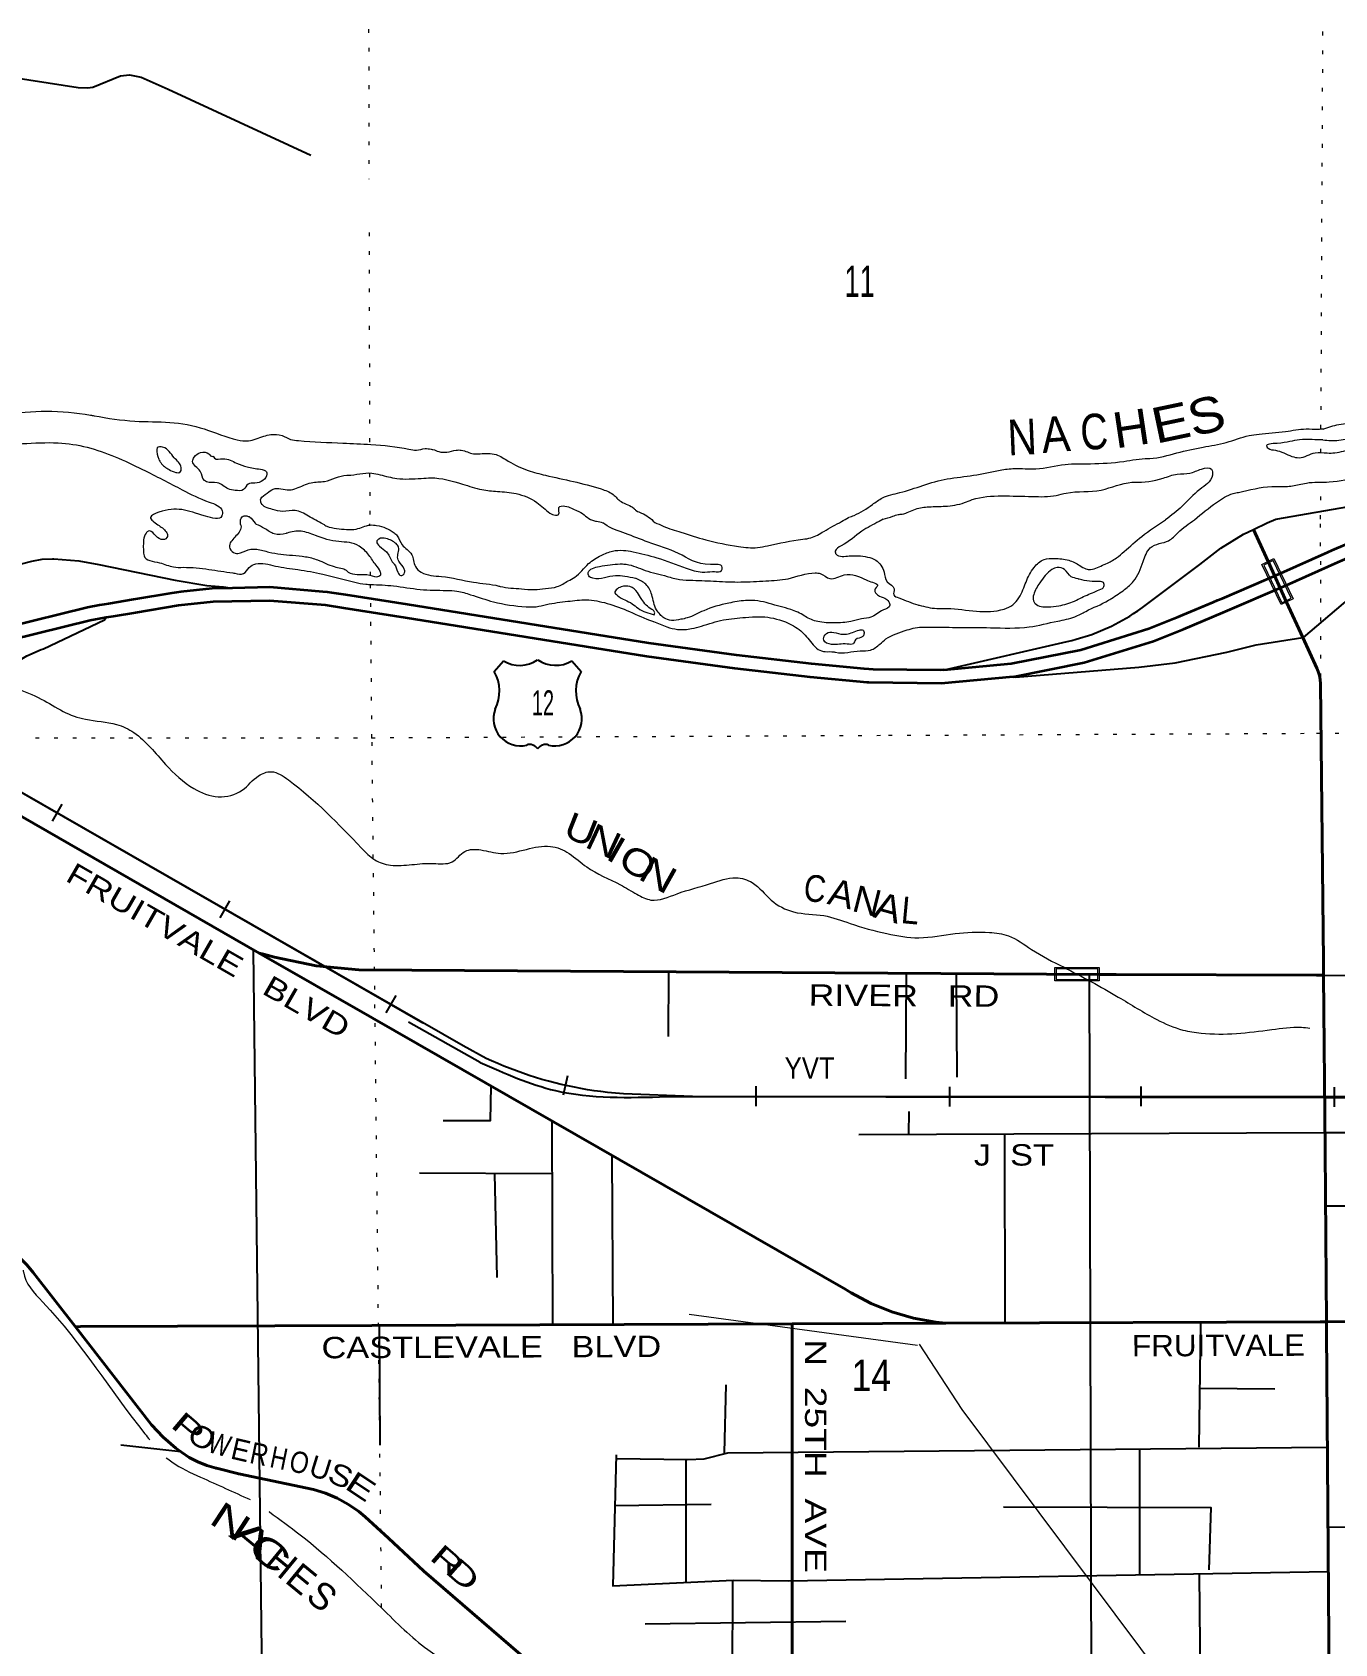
# Model space of a CAD drawing. Header units: feet. Extents: x -6 to 252658, y -374658 to -170635.
# Drawn here: x 111442 to 118748, y -326623 to -317587 of the extents above; entities that cross this region are included whole.
import ezdxf
from ezdxf.enums import TextEntityAlignment as Align

# ---------------------------------------------------------------- set-up
doc = ezdxf.new("R2010")
doc.units = ezdxf.units.FT
doc.header["$LTSCALE"] = 70
doc.linetypes.add('DOTTED', pattern=[1.5, 0.3, -1.2])
for name, color, linetype, lineweight in [('16', 7, 'Continuous', 25), ('20', 7, 'Continuous', 35), ('21', 7, 'Continuous', 25), ('26', 7, 'Continuous', 40), ('27', 7, 'Continuous', 13), ('29', 7, 'Continuous', 25), ('30', 7, 'Continuous', 13), ('34', 7, 'Continuous', 25), ('39', 7, 'Continuous', 13), ('46', 7, 'Continuous', 13), ('57', 7, 'Continuous', 13), ('61', 7, 'Continuous', 13), ('7', 7, 'DOTTED', 13)]:
    doc.layers.add(name, color=color, linetype=linetype, lineweight=lineweight)
doc.layers.add('41', color=7, linetype='Continuous')

msp = doc.modelspace()

# ---------------------------------------------------------------- linework, layer by layer
at = {"layer": '16'}
for p, q in [((114033.76, -321171.42), (114085.07, -321112.66)), ((114276.83, -321106.69), (114276.55, -321106.89)), ((114468.92, -321112.57), (114520.31, -321171.42))]:
    msp.add_line(p, q, dxfattribs=at)
for centre, radius, start, end in [((114176.15, -320955), 182.07, 239.97227, 303.45418), ((114377.93, -320955.5), 181.52, 236.33975, 300.08743), ((114377.92, -320955), 182.07, 236.54582, 236.59441), ((113840.78, -321282.05), 222.05, 332.97043, 29.75871), ((114713.28, -321282.05), 222.05, 150.24129, 207.02957), ((114179.97, -321436.95), 151.42, 159.09177, 283.81923), ((114374.09, -321436.95), 151.42, 256.18077, 20.90823)]:
    msp.add_arc(centre, radius, start, end, dxfattribs=at)
for centre, major_axis, start_param, end_param in [((114235.31, -321635.77), (-19.56, 51.67), 4.9587777, 6.2831853), ((114318.76, -321635.77), (19.56, 51.67), 0, 1.3263754)]:
    msp.add_ellipse(centre, major_axis=major_axis, ratio=0.929097, start_param=start_param, end_param=end_param, dxfattribs=at)
at = {"layer": '20'}
for points in [[(116554.8, -321162.36), (116933.33, -321127.27), (117323.92, -321049.23), (117704.22, -320930.8), (117845.08, -320874.91), (117870.19, -320864.95), (117895.08, -320854.48), (118065.99, -320782.62), (118090.5, -320772.32), (118115.99, -320761.44), (118445.81, -320619.89), (118708.63, -320502.14), (118734.03, -320490.76), (118758.63, -320480.08), (118816.61, -320454.92), (119036.5, -320353.78), (119116.61, -320314.2)], [(116944.15, -321201.48), (117342.44, -321121.91), (117730.23, -321001.14), (117899.37, -320934.04), (118120.06, -320841.25), (118477.51, -320687.89), (118764.79, -320559.17), (118847.21, -320523.4), (119069.27, -320421.26), (119279.61, -320313.35)], [(112564.83, -320704.21), (112451.21, -320706.76), (112275.53, -320725.64), (112252.08, -320728.15), (112225.53, -320732.53), (112009.85, -320768.08), (111870.09, -320791.37), (111845.09, -320795.54), (111820.09, -320800.09), (111751.87, -320812.49), (111298.81, -320924.72)], [(116554.8, -321162.36), (116536.72, -321164.04), (116158.59, -321159.41), (116134.99, -321159.12), (116108.59, -321157.09), (115812.89, -321128.34), (115392.37, -321079.64), (114901.02, -321013.24), (113547.12, -320795.73), (113200.63, -320742.43), (113122.92, -320730.1), (113098.16, -320726.17), (113072.92, -320724.09), (112775.07, -320699.5), (112564.83, -320704.21)], [(116944.15, -321201.48), (116539.72, -321238.98), (116133.59, -321234.01), (116124.72, -321234.01), (115804.95, -321202.92), (115383.03, -321154.06), (114890.05, -321087.44), (113535.47, -320869.82), (113189.05, -320816.53), (113087.85, -320800.47), (112772.82, -320774.47), (112456.81, -320781.55), (112262.73, -320802.41), (112022.11, -320842.07), (111896.97, -320862.93), (111857.72, -320869.47)], [(111857.72, -320869.47), (111846.97, -320871.42), (111766.64, -320886.02), (111321.18, -320996.31)]]:
    msp.add_lwpolyline(points, dxfattribs=at)
at = {"layer": '21'}
for points in [[(118417.79, -320317.82), (118869.97, -320239.54), (119017.7, -320224.28), (119034.51, -320222.53), (119121.53, -320207.94), (119206.54, -320184.33), (119666.93, -320031.85), (119841.57, -319988.15), (119870.3, -319981.36)], [(118291.28, -320374.65), (118369.19, -320337.19), (118417.79, -320317.82)], [(118568.72, -320980.53), (118571.77, -320980.05), (119358.01, -320312.94)], [(116554.8, -321162.36), (116583.16, -321155.85), (117247.31, -321003.23), (117272.45, -320997.46), (117297.31, -320989.96), (117385.7, -320963.29), (117494.89, -320917.41), (117598.68, -320860.37), (117619.08, -320847.04), (117644.11, -320830.69), (117669.08, -320811.96), (117990.78, -320570.69), (118108.52, -320479.76), (118235.12, -320401.65), (118291.28, -320374.65)], [(111108.21, -321025.47), (111117.21, -320955.15), (111134.68, -320863.43), (111162.48, -320773.08), (111169.67, -320754.1), (111191.8, -320717.83), (111217.6, -320684.07), (111246.79, -320653.2), (111279.05, -320625.54), (111314.02, -320601.41), (111351.32, -320581.06), (111382.85, -320567.56), (111439.42, -320552.08), (111497.29, -320542.6), (111555.84, -320539.22), (111562.74, -320539.23), (111702.7, -320551.27), (111815.89, -320572), (112244.48, -320658.61), (112422, -320688.87), (112514.83, -320696.52), (112564.83, -320704.21)], [(111076.14, -321651.26), (111093.55, -321589.99), (111168.01, -321356.45), (111186.38, -321310.68), (111209.43, -321267.08), (111236.91, -321226.14), (111268.52, -321188.29), (111303.92, -321153.95), (111336.29, -321128.09), (111412.26, -321084.41), (111492.38, -321048.92), (111505.52, -321044.03), (111846.97, -320881.98), (111857.72, -320869.47)], [(116944.15, -321201.48), (116956.79, -321203.4), (117647.96, -321146.61), (117852.25, -321122.71), (118143.18, -321062.22), (118307.52, -321021.69), (118568.72, -320980.53)]]:
    msp.add_lwpolyline(points, dxfattribs=at)
at = {"layer": '26'}
for p in [(118373.65, -320554.53), (118568.72, -320980.53)]:
    msp.add_line(p, (118477.75, -320781.87), dxfattribs=at)
for points in [[(118373.65, -320554.53), (118301.09, -320396.06), (118291.28, -320374.65)], [(118685.39, -322875.01), (118684.75, -322794.91), (118667.31, -321239.77), (118665.62, -321216.61), (118661.52, -321193.75), (118655.05, -321171.44), (118647.98, -321153.62), (118568.72, -320980.53)], [(112715.82, -322750.06), (111052.7, -321796.08), (111032.71, -321784.61)], [(116565.64, -324825.94), (116528.16, -324821.95), (116509.5, -324819.97), (116385.13, -324797.79), (116263.77, -324762.74), (116146.73, -324715.19), (116060.3, -324669.02), (116035.19, -324655.61), (116010.3, -324640.08), (116005.04, -324636.8), (113349.5, -323113.55), (112715.82, -322750.06)], [(118685.39, -322875.01), (118660.5, -322874.9), (118645.74, -322874.83), (117520.98, -322871.17), (117429.05, -322870.59), (113273.22, -322844.28), (113035.54, -322821.5), (112801.54, -322774.01), (112739.56, -322756.69), (112715.82, -322750.06)], [(118700.99, -324817.16), (118693.31, -323861.41), (118685.39, -322875.01)], [(111684.08, -324845.11), (111447.91, -324540.73), (111412.16, -324498.85), (111235.84, -324323.01), (111185.8, -324288.15), (111135.46, -324255.89), (111071.71, -324223.21), (111046.29, -324213.38)], [(111684.08, -324845.11), (111712.82, -324845), (113346.96, -324838.58), (115704.27, -324829.32)], [(115704.27, -324829.32), (116210.71, -324827.33), (116565.64, -324825.94)], [(115704.64, -326861.23), (115704.64, -326837.26), (115704.27, -324848.86), (115704.27, -324829.32)], [(116565.64, -324825.94), (118664.96, -324817.68), (118700.99, -324817.16)], [(118700.99, -324817.16), (121647.6, -324774.92), (121675.62, -324774.52)], [(118716.93, -326836.33), (118701.42, -324870.82), (118700.99, -324817.16)], [(114398.24, -326870.28), (113638.54, -326216.38), (113439.61, -326031.78), (113309.07, -325910.65), (113274.32, -325881.89), (113215.67, -325841.25), (113153.1, -325806.98), (113087.29, -325779.43), (113018.96, -325758.91), (112600.65, -325670.26), (112475.52, -325638.99), (112473.22, -325638.46), (112421.25, -325623.59), (112371.12, -325603.37), (112323.38, -325578.02), (112278.55, -325547.82), (112248.37, -325525.65), (112176.28, -325464.11), (112111.02, -325395.37), (111684.08, -324845.11)]]:
    msp.add_lwpolyline(points, dxfattribs=at)
at = {"layer": '29'}
for p, q in [((112681.46, -322736.64), (112731.2, -326876.33)), ((115010.56, -322855.28), (115008.36, -323218.58)), ((116343.47, -322863.72), (116340.03, -323454.83)), ((116624.42, -322865.5), (116628.09, -323445.38)), ((117369.97, -322870.22), (117384.86, -328146.99)), ((118685.5, -322875.01), (121393.14, -322887.47)), ((116358.92, -323639.09), (116357.62, -323765.59)), ((114356.08, -323690.93), (114360.86, -324834.6)), ((116077.94, -323766.67), (118688.66, -323756.57)), ((116894.68, -323763.51), (116896.8, -324824.64)), ((118688.66, -323756.57), (120897.08, -323756.57)), ((114692.3, -323883.8), (114697.89, -324833.27)), ((114357.33, -323988.98), (113614.95, -323985.13)), ((114035.53, -323987.31), (114048.57, -324569.91)), ((118695.77, -324168.04), (121676.7, -324161.97)), ((117995.02, -324820.32), (117985.18, -325521.55)), ((113387.45, -324846.31), (113392.17, -325510.15)), ((115332.96, -325171.45), (115323.85, -325552.86)), ((117989.83, -325190.04), (118410.73, -325193.56)), ((111939.84, -325506.91), (112274.8, -325545.07)), ((117652.81, -325530.2), (117652.81, -326236.87)), ((115108.23, -325589.46), (115107.49, -326278.74)), ((114710.16, -325848.09), (115249.82, -325841)), ((118707.4, -325969.16), (121350.3, -325949.42)), ((115369.03, -326266.02), (115366.66, -327692.8)), ((117986.72, -326231.12), (118000.57, -327512.51)), ((116005.93, -326497.64), (114880, -326513.23))]:
    msp.add_line(p, q, dxfattribs=at)
for points in [[(110682.08, -313551.64), (110656.48, -317434.37), (110675.09, -317550.89), (110708.21, -317622.06), (110782.36, -317701.14), (110829.55, -317744.07), (110892.15, -317771.77), (111700.82, -317897.34), (111752.05, -317898.61), (111782.09, -317894.32), (111937.2, -317831.38), (111988.04, -317825.64), (112052.4, -317838.51), (112205.36, -317907.18), (113005.6, -318276.37)], [(114014.83, -323495.19), (114011.09, -323690.58), (113747.52, -323691.09)], [(114717.33, -325583.38), (115119.32, -325589.06), (115211.41, -325585.75), (115343.63, -325552.67), (118703.59, -325519.97)], [(114717.87, -325563.6), (114697.97, -326298.14), (115374.33, -326266.1), (115681.27, -326270.83), (118712.06, -326218.63)], [(116890.17, -325855.04), (118051.84, -325859.77), (118041.01, -326207.56)]]:
    msp.add_lwpolyline(points, dxfattribs=at)
at = {"layer": '34'}
for p, q in [((110482.04, -321333.93), (113633.2, -323140.64)), ((111608.74, -321915.23), (111553.71, -322011.19)), ((112549.37, -322457.6), (112494.34, -322553.56)), ((113480.81, -322988.68), (113425.79, -323084.64)), ((113552.92, -323135.22), (113954.02, -323361.34)), ((114444.75, -323438.98), (114420.88, -323546.98)), ((115501.39, -323497.4), (115501.35, -323608.01)), ((116587.18, -323500.45), (116587.14, -323611.06)), ((117659.39, -323498.28), (117659.35, -323608.89)), ((118745.18, -323501.33), (118745.14, -323611.94))]:
    msp.add_line(p, q, dxfattribs=at)
at = {"layer": '34', "lineweight": 13}
for points in [[(108784.93, -320360.74), (113859.02, -323270.23), (113989.39, -323339.74)], [(114668.77, -323530.34), (114757.92, -323539.17), (115145.57, -323553.36), (121467.3, -323555.94), (121742.16, -323556.05)]]:
    msp.add_lwpolyline(points, dxfattribs=at)
at = {"layer": '34'}
for points in [[(121467.29, -323557.04), (115145.54, -323554.46), (114757.84, -323540.27), (114668.65, -323531.44), (114631.23, -323527.14), (114594.11, -323522), (114557.08, -323516.23), (114519.88, -323510), (114482.98, -323502.94), (114446.36, -323495.26), (114409.59, -323487.14), (114373.1, -323478.17), (114336.91, -323468.59), (114300.58, -323458.34), (114264.74, -323447.51), (114228.95, -323436.23), (114193.26, -323424.11), (114158.05, -323411.39), (114122.93, -323398.03), (114088.06, -323384.26), (114053.29, -323369.65), (114018.99, -323354.64), (113988.9, -323340.73), (113858.48, -323271.2), (110445.52, -321314.2)], [(114999.41, -323555.1), (118689.81, -323560.78), (121741.7, -323562.72)]]:
    msp.add_lwpolyline(points, dxfattribs=at)
at = {"layer": '34', "lineweight": 13}
msp.add_arc((114902.25, -321392.02), 2151.03, 244.88842, 263.76867, dxfattribs=at)
at = {"layer": '34'}
msp.add_spline([(113954.03, -323363.34), (114376.76, -323521.09), (114999.41, -323555.1)], degree=3, dxfattribs=at)
at = {"layer": '39'}
for p, q in [((116214.58, -320316.59), (116192.88, -320329.82)), ((112768.61, -325880.45), (112772.44, -325883.57))]:
    msp.add_line(p, q, dxfattribs=at)
for points in [[(107044.66, -318274.11), (107331.24, -318391.4), (107651.72, -318563.44), (108024.44, -318745.08), (108339.09, -318939.27), (108516.17, -319000.03), (108830.24, -319127.92), (109064.11, -319260.52), (109294.02, -319399.19), (109472.74, -319417.73), (109700.03, -319486.08), (109943.86, -319610.56), (110217.89, -319746.84), (110521.76, -319854.72), (110937.36, -319891.29), (111386.77, -319893.4), (111587.36, -319889.65), (111750.08, -319914.35), (112060.11, -320038.26), (112283.79, -320152.86), (112434.86, -320221.88), (112507.51, -320271.49), (112505.75, -320299.64), (112413.47, -320300.44), (112152.47, -320278.6), (112106.25, -320307.28), (112147.52, -320349.42)], [(118681.73, -319812.06), (118769.67, -319786.51), (118823.77, -319779.59), (118962.31, -319779.31), (119110.57, -319758.79), (119320.79, -319721.17), (119390.7, -319697.93), (119514.79, -319673.79), (119710.58, -319612.32), (119860.29, -319557.64), (120044.29, -319512.43), (120204.26, -319471.63), (120240.09, -319452.96), (120275.94, -319434.31), (120423.83, -319391.7), (120433.84, -319389.53), (120577.49, -319332.94), (120707.06, -319274.58), (120814.97, -319242.67), (120920.82, -319206.79), (120972.62, -319181.83), (121053.97, -319122.26), (121203.62, -319063.57), (121266.94, -319006.29), (121300.28, -318957.55), (121353.04, -318868.33), (121382.63, -318835.72), (121406.27, -318807.21), (121491.7, -318751.59), (121515.66, -318743.16), (121554.1, -318760.6), (121568.74, -318796.5), (121574.76, -318796.4), (121580.81, -318798.31), (121634.95, -318793.39), (121696.79, -318768.28), (121868.61, -318715.24), (122064.2, -318641.74), (122217.6, -318566.91), (122277.34, -318535.81), (122354.77, -318481.14)], [(117961.67, -320320.42), (118084.04, -320223.54), (118177.6, -320173.79), (118207.61, -320167.28), (118393.81, -320134.07), (118474.14, -320134.76), (118548.26, -320123.49), (118588.28, -320114.8), (118716.69, -320108.65), (118893.05, -320087.66), (118995.49, -320089.99), (119089.71, -320080.4), (119179.94, -320072.88), (119243.75, -320045.72), (119297.46, -320014.71), (119362.44, -319935.33), (119366.35, -319929.23), (119497.7, -319856.79), (119677.23, -319783.54), (119849.15, -319736.52), (119951.23, -319716.76), (120039.49, -319711.29), (120121.43, -319687.85), (120163.46, -319679.13), (120213.22, -319652.2), (120278.29, -319578.83), (120319.9, -319544.01), (120507.9, -319498.74), (120645.83, -319460.31), (120799.88, -319425.64), (120805.9, -319425.54), (120871.85, -319406.38), (120921.64, -319381.46), (121053.35, -319331.1), (121184.83, -319266.67), (121248.58, -319235.5), (121314.53, -319216.34), (121354.35, -319195.6), (121411.85, -319150.48), (121453.06, -319091.57), (121506.34, -319034.47), (121547.85, -318993.62), (121639.31, -318937.9), (121694.96, -318902.84), (121762.83, -318877.62), (121774.78, -318871.4), (121892.53, -318827.29), (122046.25, -318772.54), (122180.09, -318730.17), (122347.58, -318657.13), (122474.9, -318598.63)], [(111280.12, -319732.63), (111285.06, -319731.86), (111521.67, -319711.87), (111769.02, -319733.87), (111789.15, -319737.55), (112018.56, -319767.88), (112213.44, -319774.68), (112406.81, -319811.63), (112592.54, -319872.8), (112654.87, -319877.79), (112740.8, -319852.27), (112780.81, -319843.57), (112843.14, -319848.56), (112891.68, -319869.85), (112935.98, -319877.14), (113185.2, -319891.08), (113341.93, -319898.52), (113555.21, -319925.1), (113597.47, -319930.43), (113645.52, -319921.59), (113679.71, -319925.04), (113689.78, -319926.89), (113722.1, -319938.4), (113768.33, -319941.65), (113820.36, -319930.75), (113848.46, -319930.28), (113917.07, -319951.23), (113955.22, -319950.59), (114043.64, -319955.15), (114112.52, -319992.16), (114223.81, -320044.53), (114320.63, -320071.03), (114633.12, -320148.17), (114699.89, -320179.2), (114744.71, -320218.62), (114817.63, -320257.56), (114829.87, -320269.4), (114860.21, -320282.96), (114933.69, -320335.63)], [(118681.29, -319873.41), (118620.46, -319871.31), (118550.19, -319872.47), (118424.01, -319892.62), (118366.06, -319909.65), (118374.25, -319919.56), (118414.6, -319930.94), (118507.53, -319965.53), (118547.82, -319972.91), (118637.72, -319945.31), (118706.01, -319946.19), (118748.17, -319945.49), (118846.2, -319923.79), (119024.6, -319904.78), (119174.77, -319878.2), (119188.78, -319875.96), (119336.84, -319843.39), (119402.82, -319826.24), (119464.53, -319793.08), (119502.28, -319768.36), (119516.04, -319750.07), (119457.63, -319738.98), (119319.41, -319759.35), (119175.66, -319809.91), (119047.71, -319844.16), (118911.43, -319860.47), (118863.22, -319859.25), (118771.14, -319876.84), (118680.74, -319874.33)], [(116023, -320307.06), (116052.15, -320296.08), (116154.57, -320235.41), (116210.2, -320198.34), (116308.1, -320168.61), (116437.96, -320128.31), (116573.91, -320091.93), (116722.16, -320071.4), (116870.29, -320042.84), (116952.46, -320033.45), (117070.97, -320035.51), (117235.22, -320010.7), (117377.71, -320006.33), (117564.24, -319993.2), (117702.53, -319976.86), (117710.55, -319976.72), (117862.65, -319946.09), (118008.71, -319913.56), (118138.79, -319887.31), (118266.68, -319849.05), (118322.77, -319840.09), (118471.11, -319825.59), (118587.36, -319811.62), (118653.63, -319812.53), (118683.7, -319810.02)], [(112152.58, -319982.51), (112162.91, -320000.4), (112209.74, -320039.78), (112248.15, -320055.21), (112270.22, -320054.84), (112277.83, -320028.61), (112238.77, -319973.04), (112173.55, -319913.89), (112143.5, -319918.4), (112141.59, -319924.46), (112151.49, -319980.54)], [(112456.52, -319964.74), (112463.7, -319975.33), (112511.94, -319978.55), (112588.65, -320003.38), (112647.23, -320024.49), (112721.73, -320037.31), (112756.12, -320052.8), (112758.32, -320064.81), (112690.9, -320116.13), (112652.81, -320120.78), (112627.21, -320151.33), (112581.1, -320156.1), (112540.79, -320146.73), (112480.01, -320113.6), (112419.69, -320108.59), (112407.52, -320100.76), (112384.58, -320048.94), (112341.51, -319993.42), (112351.15, -319969.17), (112386.89, -319944.48), (112433.2, -319951.75), (112455.51, -319965.43), (112456.88, -319965.11), (112454.32, -319965.13)], [(116214.58, -320316.59), (116268.53, -320301.36), (116299.85, -320291.45), (116322.11, -320288.85), (116395.96, -320261.53), (116472.05, -320248.22), (116562.34, -320244.72), (116670.45, -320224.85), (116714.35, -320208.07), (116880.67, -320187.24), (117051.41, -320190.44), (117185.84, -320184.2), (117241.85, -320171.22), (117438.34, -320153.91), (117610.33, -320110.9), (117622.38, -320110.7), (117784.65, -320087.94), (117864.59, -320064.53), (117934.78, -320059.35), (118000.67, -320036.17), (118056.91, -320037.25), (118061.47, -320071.31), (117990.49, -320150.79), (117891.62, -320244.8), (117798.93, -320321.1)], [(113073.48, -320344.93), (112991.07, -320299.89), (112916.27, -320269.01), (112848.08, -320274.15), (112789.67, -320263.08), (112751.3, -320249.66), (112726.85, -320227.98), (112724.46, -320203.92), (112760.06, -320171.2), (112793.83, -320148.56), (112884.26, -320153.08), (112924.28, -320144.39), (113006.09, -320112.91), (113082.27, -320105.62), (113206.21, -320071.44), (113212.23, -320071.34), (113346.56, -320059.07), (113392.9, -320068.35), (113487.61, -320088.86), (113624.15, -320088.6), (113678.31, -320085.7), (113855.59, -320120.91), (113964.52, -320151.23), (114051.03, -320161.85), (114155.65, -320174.16), (114272.93, -320224.43), (114346.18, -320283.44), (114376.48, -320295), (114394.49, -320290.68), (114395.88, -320252.5), (114429.87, -320243.91), (114498.58, -320270.88), (114508.68, -320274.73), (114583.77, -320323.68), (114607.96, -320329.3), (114641.7, -320337.08)], [(112610.15, -320347.12), (112619.67, -320304.05), (112645.69, -320299.6), (112661.85, -320305.36), (112692.52, -320338.98), (112698.48, -320346.63)], [(115981.86, -320330.4), (116019.8, -320308.92), (116023.13, -320307.02)], [(112147.52, -320349.42), (112193.36, -320388.82), (112201.43, -320408.88), (112197.44, -320420.93), (112165.34, -320431.03), (112092.96, -320385), (112080.93, -320395.07), (112066.96, -320433.23), (112067.11, -320507.51), (112069.15, -320523.56), (112155.58, -320561.53), (112233.94, -320585.47), (112290.16, -320587.37), (112432.75, -320599.13), (112567.32, -320618.94), (112579.37, -320620.93), (112627.57, -320622.84), (112659.62, -320588.65), (112695.72, -320568.51), (112806.18, -320580.33), (112932.72, -320600.16), (113071.31, -320625.99), (113191.86, -320655.87), (113312.39, -320681.74), (113342.51, -320683.68)], [(112610.15, -320347.12), (112612.93, -320353.87), (112606.97, -320382), (112560.91, -320438.29), (112552.91, -320450.35), (112550.97, -320482.47), (112581.13, -320508.51), (112611.25, -320506.44), (112667.43, -320486.26), (112701.56, -320486.19), (112769.87, -320502.12), (112902.43, -320519.93), (112974.73, -320527.82), (113043.04, -320545.75), (113135.48, -320583.72), (113173.65, -320591.67), (113189.72, -320595.65), (113213.85, -320613.67), (113264.08, -320627.63), (113336.37, -320631.5), (113386.59, -320637.43), (113396.61, -320629.38), (113394.56, -320611.31), (113370.39, -320575.23), (113330.11, -320519.1), (113275.79, -320469.02), (113221.53, -320449.05), (113161.28, -320443.14), (113030.7, -320409.28), (112950.33, -320385.34), (112872.04, -320395.53), (112866.03, -320397.55), (112799.77, -320399.68), (112745.49, -320369.68), (112698.46, -320346.62)], [(113073.48, -320344.93), (113094.84, -320356.96), (113149.08, -320368.89), (113259.52, -320372.69), (113337.78, -320350.46), (113373.93, -320352.4), (113472.4, -320394.36), (113488.5, -320410.39), (113516.72, -320460.52), (113571.05, -320516.63), (113591.28, -320582.83), (113623.46, -320614.89), (113737.97, -320638.75), (113916.74, -320670.52), (114059.35, -320692.33), (114067.38, -320694.32), (114185.88, -320708.15), (114258.17, -320712.02), (114320.4, -320705.88), (114386.64, -320695.71), (114448.82, -320663.47), (114484.92, -320643.33), (114563.06, -320566.9), (114633.24, -320520.59), (114697.44, -320496.38), (114757.67, -320492.25), (114811.9, -320500.17), (114944.5, -320534.04), (115109.26, -320591.94), (115199.66, -320613.84), (115257.89, -320611.72), (115267.93, -320611.71), (115308.08, -320605.61), (115312.05, -320587.53), (115245.76, -320571.6), (115066.92, -320509.72), (114896.12, -320445.81), (114769.52, -320397.88), (114652.95, -320345.91), (114641.7, -320337.08)], [(113340.5, -320683.68), (113469.03, -320691.46), (113617.65, -320711.25), (113766.24, -320716.99), (113824.48, -320720.89), (113900.83, -320740.82), (114029.42, -320780.72), (114212.19, -320808.47), (114268.42, -320808.36), (114326.62, -320796.2), (114447.06, -320777.9), (114549.44, -320769.67), (114665.94, -320789.52), (114792.54, -320835.44), (114921.15, -320889.39), (114927.19, -320891.39), (115001.54, -320921.36), (115061.81, -320935.3), (115140.11, -320931.13), (115196.29, -320916.97), (115318.7, -320882.61), (115443.17, -320868.32), (115519.46, -320864.15), (115583.72, -320870.05), (115712.32, -320915.97), (115752.54, -320944), (115814.93, -321012.13), (115851.15, -321048.19), (115889.32, -321060.17), (115939.52, -321062.07), (115947.56, -321064.07), (116086.09, -321055.77), (116144.31, -321051.65), (116196.44, -321017.42), (116230.51, -320989.26), (116348.88, -320938.84), (116395.03, -320926.71), (116489.39, -320922.51), (116641.99, -320924.23), (116816.68, -320925.9), (117033.53, -320921.47), (117194.1, -320889.04), (117290.42, -320864.77), (117350.6, -320834.55), (117478.97, -320772.06), (117495.01, -320762), (117569.2, -320711.68), (117619.3, -320665.41), (117673.28, -320554.89), (117713.27, -320478.54), (117763.42, -320454.36), (117815.59, -320438.2), (117867.71, -320393.94), (117961.67, -320320.42)], [(114933.69, -320335.63), (115030.5, -320375.29), (115080.73, -320391.25), (115219.36, -320433.14), (115404.17, -320470.93), (115510.6, -320476.75), (115566.8, -320466.6), (115763.5, -320430.09), (115809.66, -320421.97), (115881.87, -320385.7), (115981.86, -320330.4)], [(116192.88, -320329.82), (116094.7, -320385.29), (115978.42, -320467.81), (115946.36, -320495.98), (115950.41, -320514.04), (115984.57, -320526.02), (116024.73, -320523.93), (116127.14, -320529.76), (116173.36, -320547.74), (116219.68, -320613.9), (116237.86, -320668.06), (116276.1, -320708.13), (116274.17, -320742.26), (116302.31, -320758.26), (116408.82, -320798.21), (116416.85, -320800.2), (116515.27, -320818.07), (116573.5, -320817.96), (116738.18, -320833.71), (116892.76, -320821.36), (116942.91, -320797.19), (116998.96, -320712.77), (117034.91, -320628.38), (117060.93, -320588.19), (117117.07, -320543.91), (117175.28, -320537.78), (117255.62, -320547.67), (117317.92, -320577.66), (117352.1, -320595.66), (117378.21, -320599.62), (117454.45, -320571.38), (117464.48, -320567.35), (117522.64, -320535.12), (117566.74, -320498.89), (117664.95, -320414.39), (117798.93, -320321.1)], [(113460.7, -320556.99), (113428.46, -320500.84), (113390.24, -320468.79), (113374.12, -320442.74), (113386.14, -320428.66), (113426.29, -320426.57), (113482.57, -320454.57), (113496.67, -320474.61), (113492.79, -320538.86), (113498.85, -320552.9), (113529.06, -320597), (113531.11, -320617.07), (113509.05, -320633.17), (113492.95, -320615.14), (113472.78, -320569), (113460.7, -320556.99)], [(114829.28, -320650.76), (114884.57, -320682.7), (114916.83, -320740.85), (114943.1, -320825.12), (114963.24, -320851.17), (114985.37, -320871.21), (115027.56, -320885.18), (115079.76, -320879.05), (115115.88, -320870.96), (115208.16, -320830.63), (115348.62, -320788.2), (115442.96, -320773.97), (115511.23, -320775.84), (115637.8, -320807.72), (115696.06, -320823.66), (115772.44, -320859.66), (115778.47, -320863.66), (115848.81, -320891.62), (115941.19, -320899.48), (116033.53, -320891.27), (116093.74, -320877.1), (116145.92, -320866.96), (116216.11, -320826.68), (116252.21, -320800.52), (116246.14, -320780.45), (116224.01, -320760.42), (116183.81, -320742.43), (116167.69, -320714.36), (116183.7, -320690.24), (116127.42, -320662.24), (116119.38, -320658.25), (115996.84, -320630.38), (115916.57, -320650.61), (115862.29, -320622.61), (115834.18, -320618.65), (115681.64, -320651.06), (115557.18, -320663.34), (115416.64, -320669.64), (115280.1, -320665.89), (115147.56, -320660.12), (115073.25, -320656.24), (115002.94, -320638.31), (114880.39, -320604.43), (114773.9, -320570.5), (114745.78, -320568.55), (114739.76, -320568.57), (114623.33, -320582.84), (114561.16, -320617.09), (114563.21, -320635.15), (114587.33, -320649.15), (114713.8, -320634.85), (114766.02, -320638.77), (114825.88, -320649.92), (114829.28, -320650.76)], [(117444.7, -320705.89), (117408.59, -320722.02), (117328.34, -320756.3), (117288.23, -320776.45), (117199.93, -320802.72), (117139.71, -320808.85), (117067.39, -320790.92), (117057.31, -320774.88), (117059.25, -320740.75), (117093.24, -320674.44), (117161.35, -320600.04), (117191.45, -320587.94), (117231.64, -320599.9), (117269.87, -320639.99), (117308.04, -320651.95), (117314.07, -320653.94), (117434.58, -320667.77), (117446.62, -320669.75), (117454.7, -320689.82), (117444.7, -320705.89)], [(114931.12, -320853.24), (114840.69, -320817.29), (114806.5, -320791.25), (114724.07, -320745.25), (114709.98, -320725.2), (114717.98, -320713.14), (114746.06, -320697.03), (114794.25, -320694.93), (114836.48, -320728.97), (114860.66, -320767.06), (114917, -320823.16), (114929.07, -320831.17), (114933.11, -320847.22), (114931.12, -320853.24)], [(115977.46, -320961.63), (115889.12, -320965.81), (115881.15, -320995.94), (115925.38, -321019.95), (116013.72, -321017.77), (116047.85, -321015.7), (116059.85, -320993.6), (116099.98, -320975.45), (116107.96, -320957.37), (116101.9, -320939.31), (116079.82, -320939.35), (116009.59, -320961.57), (115977.46, -320961.63)], [(111320.48, -321248.85), (111348.32, -321262.26), (111493.21, -321325.87), (111616.03, -321395.61), (111740.74, -321439.21), (111915.59, -321468.51), (112012.19, -321514.26), (112189.73, -321692.26), (112349.01, -321828.15), (112485.78, -321873.71), (112620.16, -321836.87), (112712.16, -321756.04), (112782.34, -321733.59), (112878.95, -321779.34), (113288.37, -322161.2), (113362.98, -322227.16), (113451.48, -322256.88), (113571.96, -322254.28), (113692.42, -322247.66), (113796.81, -322239.12), (113868.83, -322180.48), (113959.16, -322172), (114069.7, -322191.56), (114214.19, -322168.75), (114348.66, -322152.01), (114453.27, -322191.7), (114552.02, -322267.59), (114741.25, -322367.15), (114833.88, -322420.96), (114912.34, -322452.74), (115058.78, -322417.86), (115247.29, -322360.66), (115389.72, -322327.81), (115480.21, -322355.51), (115587.1, -322453.46), (115711.91, -322519.18), (115882.71, -322540.45), (116029.51, -322583.95), (116234.61, -322641.23), (116415.45, -322664.47), (116618.17, -322641.37), (116810.93, -322634.4), (116917.45, -322653.98), (117046.33, -322729.72), (117229.32, -322829.98)], [(117229.31, -322829.98), (117533.54, -322996.65), (117749, -323122.22), (117895.87, -323181.79), (117998.37, -323199.38), (118393.89, -323179.36), (118560.51, -323166.49), (118608.31, -323170.69)], [(111391.85, -324527.86), (111392.93, -324538.24), (111500.78, -324706.23), (112073.37, -325445.21), (112101.39, -325479.96)], [(112194.34, -325580.03), (112225.43, -325603.49), (112386.92, -325688.7), (112664.29, -325814.78)], [(112772.44, -325883.57), (112944.68, -326011.56), (113402.41, -326423.11)], [(113402.41, -326423.11), (113660.56, -326655.21), (113880.09, -326792.81), (114094.02, -326914.03)]]:
    msp.add_spline(points, degree=3, dxfattribs=at)
at = {"layer": '46'}
msp.add_line((115126.18, -324774.88), (116407.41, -324947.95), dxfattribs=at)
msp.add_lwpolyline([(116417.38, -324943.85), (116656.91, -325308.88), (126123.46, -337970.26)], dxfattribs=at)
at = {"layer": '57'}
for p, q in [((118406.57, -320538.78), (118514.48, -320764.3)), ((118514.48, -320764.3), (118446.83, -320796.67))]:
    msp.add_line(p, q, dxfattribs=at)
msp.add_lwpolyline([(118446.83, -320796.67), (118338.92, -320571.15), (118406.57, -320538.78)], dxfattribs=at)
msp.add_lwpolyline([(118402.8, -320549.44), (118349.58, -320574.91), (118450.59, -320786), (118503.8, -320760.54)], close=True, dxfattribs=at)
at = {"layer": '61'}
for p, q in [((117177.17, -322830.89), (117427.17, -322830.89)), ((117427.17, -322830.89), (117427.17, -322905.89))]:
    msp.add_line(p, q, dxfattribs=at)
msp.add_lwpolyline([(117427.17, -322905.89), (117177.17, -322905.89), (117177.17, -322830.89)], dxfattribs=at)
msp.add_lwpolyline([(117419.17, -322838.89), (117185.17, -322838.89), (117185.17, -322897.89), (117419.17, -322897.89)], close=True, dxfattribs=at)
at = {"layer": '7'}
for p, q in [((113325.99, -316204.89), (113330.82, -318411.44)), ((118670.39, -319809.71), (118687.82, -316222.98)), ((113331.48, -318709.19), (113334.08, -319898.15)), ((118669.74, -319944.65), (118670.08, -319872.9)), ((113334.43, -320060.95), (113336.61, -320343.53)), ((118668.42, -320316.53), (118668.91, -320113.23)), ((118668.39, -320315.03), (118668.41, -320310.75)), ((113336.67, -320350.09), (113336.61, -320343.53)), ((113339.28, -320633.02), (113338.35, -320531.93)), ((118712.46, -326567.46), (118697.67, -324819.89))]:
    msp.add_line(p, q, dxfattribs=at)
for points in [[(118689.54, -323860.55), (118669.72, -321518.85), (118668.42, -320316.53)], [(113402, -326418.92), (113347.69, -321544.7), (113339.75, -320684.04)], [(109044.89, -321543.87), (113344.34, -321542.84), (116244.92, -321529.2)], [(116244.92, -321529.2), (118644.84, -321517.91), (121903.33, -321518.56), (121917, -321518.56)]]:
    msp.add_lwpolyline(points, dxfattribs=at)

# ---------------------------------------------------------------- texts
at = {"layer": '16', "width": 0.6}
msp.add_text('12', height=140, dxfattribs=at).set_placement((114306.73, -321417.2), align=Align.CENTER)
at = {"layer": '27'}
for s, rotation, width, p in [('FRUITVALE   BLVD', 330.161, 1.25, (111622.41, -322341.91)), ('RIVER   RD', 359.637, 1.25, (115796.32, -323045.39)), ('CASTLEVALE   BLVD', 0.225, 1.2, (113065.09, -325022.58)), ('FRUITVALE', 0.225, 1.1, (117610.25, -325012.13)), ('N  25TH  AVE', 270.01, 1.3, (115776.62, -324915.48)), ('P', 319.681, 1.65, (112211.29, -325402.24)), ('O', 332.028, 1.15, (112302.68, -325483.44)), ('W', 343.778, 0.8, (112418.11, -325544.63)), ('E', 346.933, 0.95, (112549.17, -325583.32)), ('R', 348.4, 0.85, (112656.05, -325608.07)), ('H', 348.4, 0.8, (112769.08, -325631.27)), ('O', 347.934, 0.85, (112876.56, -325653.34)), ('S', 336.04, 1.2, (113089.8, -325708.5)), ('E', 326.424, 1.45, (113188.02, -325748.31)), ('R', 318.998, 1.55, (113664.5, -326145.51)), ('D', 318.998, 1.55, (113751.59, -326221.22))]:
    msp.add_text(s, height=120, rotation=rotation, dxfattribs=dict(at, width=width)).set_placement(p)
msp.add_text('U', height=120, rotation=342.756, dxfattribs=at).set_placement((112985.98, -325677.24))
at = {"layer": '30', "width": 1.2}
msp.add_text('J  ST', height=120, dxfattribs=at).set_placement((116723.48, -323941.84))
at = {"layer": '34', "width": 0.9}
msp.add_text('YVT', height=120, rotation=359.977, dxfattribs=at).set_placement((115661.93, -323454.73))
at = {"layer": '41'}
for s, rotation, width, p in [('E', 11.874, 1.2, (117848.49, -319873.55)), ('S', 13.846, 1.15, (118050.85, -319832.02)), ('N', 2.482, 0.85, (116998.49, -319956.5)), ('A', 4.431, 0.9, (117189.62, -319940.71)), ('C', 3.371, 0.8, (117403.65, -319926.07)), ('H', 8.492, 1.05, (117620.14, -319906.3))]:
    msp.add_text(s, height=200, rotation=rotation, dxfattribs=dict(at, width=width)).set_placement(p, align=Align.CENTER)
for s, rotation, width, p in [('U', 338.352, 1.2, (114412.18, -322094.37)), ('N', 334.898, 1.25, (114533.7, -322152.31)), ('I', 330.177, 1.25, (114652.01, -322218.78)), ('O', 329.72, 1.25, (114717.19, -322259.1)), ('N', 330.748, 1.35, (114831.86, -322330.09)), ('C', 354.234, 0.85, (115763.8, -322456.57)), ('A', 346.44, 1.05, (115895.66, -322473.16)), ('N', 345.85, 1.05, (116033.17, -322512.5)), ('A', 344.587, 1.1, (116152.74, -322547.57)), ('L', 354.782, 0.9, (116310.6, -322581.71)), ('N', 326.471, 1.45, (112426.24, -325941.91)), ('A', 320.587, 1.75, (112539.92, -326017.48)), ('C', 320.587, 1.6, (112638.2, -326098.24))]:
    msp.add_text(s, height=150, rotation=rotation, dxfattribs=dict(at, width=width)).set_placement(p)
for s, p in [('H', (112736.47, -326179)), ('E', (112852.99, -326274.76)), ('S', (112969.51, -326370.51))]:
    msp.add_text(s, height=150, rotation=320.587, dxfattribs=at).set_placement(p)
at = {"layer": '7'}
for s, width, p in [('11', 0.65, (115997.95, -319071.14)), ('14', 0.85, (116037.38, -325205.57))]:
    msp.add_text(s, height=175.6, dxfattribs=dict(at, width=width)).set_placement(p)

doc.saveas('drawing.dxf')
